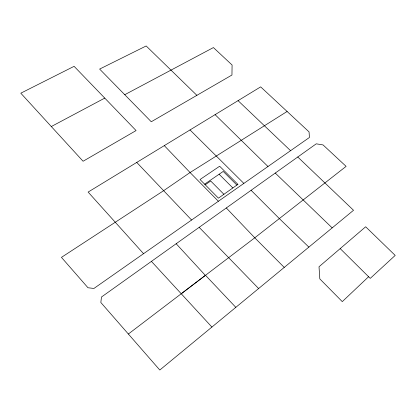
<?xml version="1.0" encoding="UTF-8"?>
<svg xmlns="http://www.w3.org/2000/svg" width="416" height="416" viewBox="0 0 416 416"><rect width="100%" height="100%" fill="white"/><g stroke="black" fill="none" stroke-linecap="round" stroke-linejoin="round"><path stroke-width="0.62" d="M368.592 276.734L342.28 301.636L319.821 278.897L319.015 266.76L365.669 226.772L395.2 255.414L370.256 278.372L340.194 248.612M297.762 156.998L353.527 210.278L159.801 370.032L100.833 302.484L101.488 297.003L316.243 143.827L323.071 144.934L346.112 166.369L254.769 237.801L181.241 293.753M128.357 334.017L205.488 275.288L235.83 307.362M143.546 253.672L88.124 192.072L260.66 86.866L309.052 131.888L309.436 137.467L93.922 288.449L87.989 287.752L61.448 257.369L163.712 190.627L190.065 172.531L287.108 111.472M205.228 184.777L210.709 181.017L223.902 194.288M204.62 184.163L223.22 171.423L236.891 185.073M51.308 126.537L83.086 161.252L136.079 130.567L74.105 66.326L20.8 93.189L51.308 126.537L104.764 98.098M124.753 94.708L213.413 47.57L232.086 65.005L231.951 75.026L151.263 121.758L99.632 69.077L146.172 45.968L196.882 95.337M238.061 100.646L290.571 150.686M332.166 227.869L275.246 173.056M308.859 247.099L279.469 218.717L251.087 190.278M215.088 114.644L267.966 166.499M190.024 129.953L243.854 183.404M219.112 174.236L232.851 187.938M284.227 267.405L254.769 237.801L226.304 207.969M218.384 201.25L190.065 172.531L164.299 145.631M199.16 227.323L258.638 288.538M136.739 162.427L191.584 220.022M176.16 243.729L205.364 275.397M151.419 261.388L211.91 327.059M237.905 184.356L218.447 198.162L200.028 179.514L219.638 166.239L237.905 184.356"/></g></svg>
